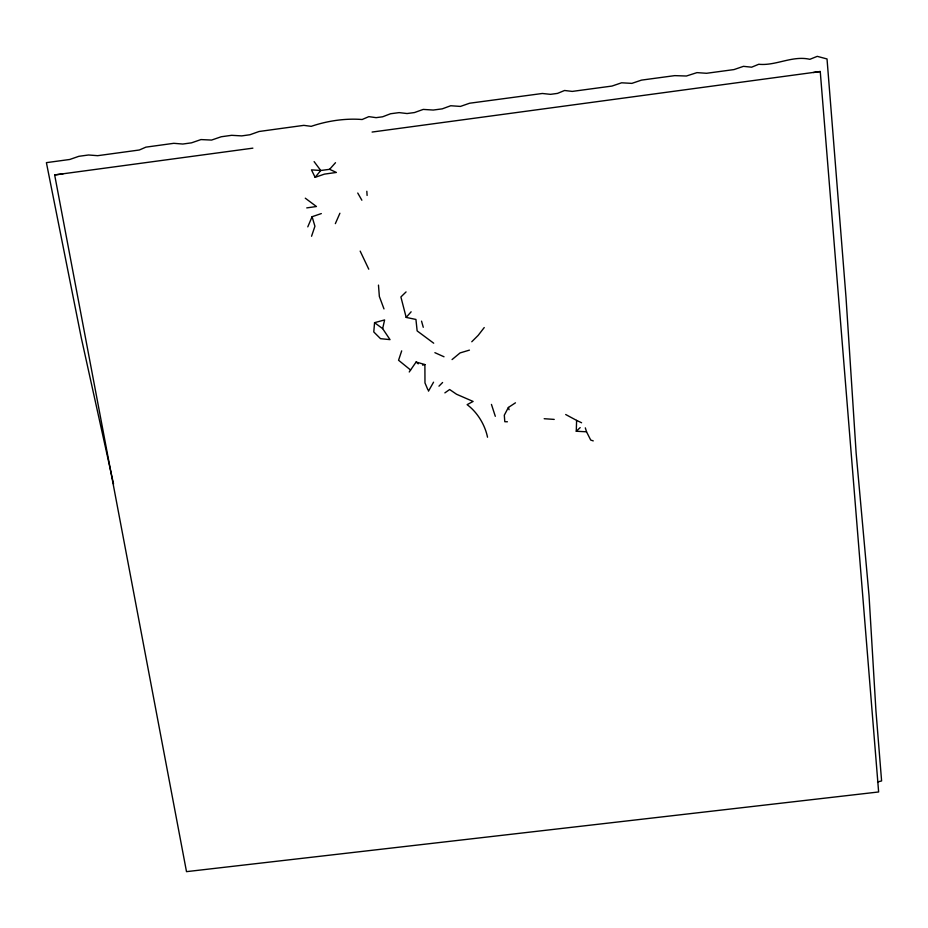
<?xml version="1.0" encoding="UTF-8"?>
<svg xmlns="http://www.w3.org/2000/svg" width="928" height="928" viewBox="0 0 928 928"><rect width="100%" height="100%" fill="white"/><g stroke="black" fill="none" stroke-linecap="round" stroke-linejoin="round"><path stroke-width="1.39" d="M409.225 371.989L416.115 362.013L424.896 364.565L424.978 382.928L427.97 389.98M593.259 440.893L590.718 440.058L586.531 431.798L576.276 431.253L576.601 420.396L565.686 414.514M374.564 322.677L373.775 331.946L380.515 338.674L390.015 339.625L382.649 328.64L374.564 322.677L384.61 319.928L382.649 328.64M401.685 350.865L398.564 360.25L410.57 370.005M311.553 236.257L314.928 226.258L312.086 216.723L321.32 213.579M307.783 226.861L312.086 216.723M335.356 223.636L339.903 213.243M515.458 402.822L508.393 407.462L504.298 415.199L504.797 421.706L507.407 421.776M428.469 391.164L433.55 382.185M484.23 327.561L478.175 335.379L471.772 341.759M315.126 177.329L320.752 170.497L329.602 169.325L336.388 172.446L324.464 174.116L315.126 177.329L311.46 169.859L320.752 170.497L314.105 161.623M433.701 343.209L417.136 330.902L415.941 319.452L406.174 317.411L411.127 311.808M329.602 169.325L335.495 162.702M438.967 386.164L442.598 382.498M406.058 291.926L400.896 296.96L406.174 317.411M576.276 431.253L580.186 427.599M452.064 359.565L460.056 352.93L469.429 350.123M444.872 392.88L449.639 389.528L456.553 394.249L473.094 401.441L467.12 404.654C477.433 412.299 484.984 424.873 487.525 437.216M877.517 781.979L881.6 780.935L875.939 710.871L869.037 595.59L856.15 453.224L846.023 297.552L827.022 58.951L817.255 56.353L809.854 59.311C792.454 55.251 775.738 66.05 758.756 64.264L751.645 67.187L743.467 66.34L734.013 69.577L706.556 73.289L696.986 72.628L686.395 76.015L674.714 75.632L641.48 80.121L631.864 83.381L621.598 82.801L611.993 86.06L572.263 91.408L564.56 90.492L557.531 93.392L550.524 94.343L542.335 93.484L469.603 103.228L460.439 106.418L450.73 105.746L442.238 108.854L433.237 110.049L423.238 109.411L414.468 112.555L407.067 113.541L399.144 112.613L390.526 113.761L382.626 116.789L376.118 117.659L368.845 116.638L362.129 119.515C345.251 118.158 327.224 120.895 311.205 126.347L303.839 125.361L278.481 128.818L259.063 131.498L249.934 134.746L241.698 135.894L231.64 135.314L221.224 136.764L211.572 140.07L200.982 139.571L191.493 142.842L182.804 144.037L173.78 143.318L145.905 147.146L139.328 150L97.672 155.684L88.554 154.988L78.868 156.31L69.751 159.477L46.4 162.644L81.316 337.989L113.552 484.068M422.623 365.133L424.896 364.565M813.404 72.535L820.248 71.514L878.63 791.967L186.505 871.647L54.659 174.928L252.88 148.155M306.75 207.895L316.436 206.515L305.277 198.186M372.093 132.054L820.248 71.514M54.659 174.928L62.988 173.884M544.179 418.714L554.225 419.41M434.884 352.675L444.013 356.77M576.601 420.396L581.589 422.762M416.115 362.013L418.238 363.857M357.744 193.036L361.862 200.216M360.168 251.105L368.764 269.19M383.983 308.92L379.355 296.473L378.473 285.105M495.308 416.312L491.446 404.411M585.313 427.866L586.531 431.798M508.393 407.462L509.078 409.712M421.544 321.146L423.272 327.282M366.827 191.272L367.105 195.448"/></g></svg>
